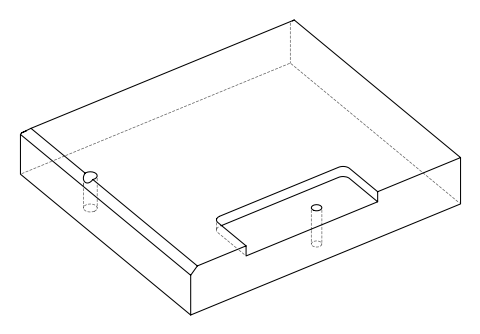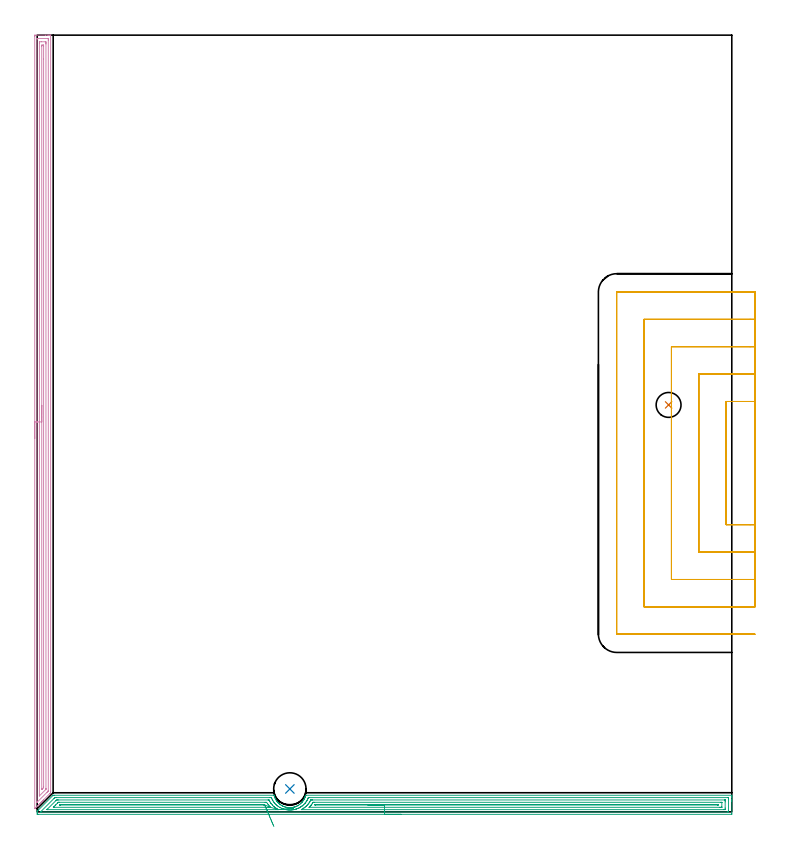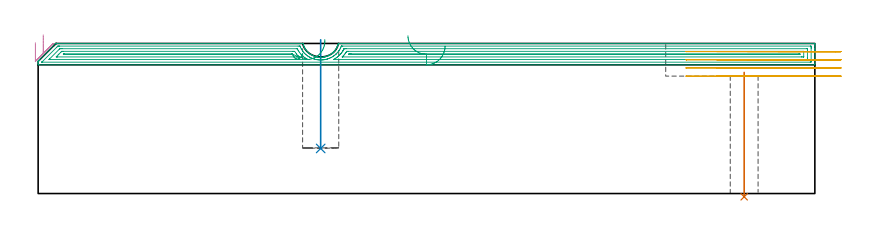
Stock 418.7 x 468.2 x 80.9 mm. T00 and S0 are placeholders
(PLAN: 5 operations, 3 tool changes, 50.9 min)
(1 INDEXABLE_INSERT_DRILL_THROUGH_HOLE_FROM_SOLID | STEP1HOLE | NXT0302_001 | 0.27 min | 14254 mm3)
(2 INDEXABLE_INSERT_DRILL_BLIND_HOLE_FROM_SOLID | STEP1POCKET | NXT0302_010 | 0.24 min | 16803 mm3)
(3 AREA_MILL | FG_CHAMFER_SURFACE | UGT0205_001 | 16.53 min | 27366 mm3)
(4 AREA_MILL_1 | FG_CHAMFER_SURFACE_1 | UGT0205_001 | 14.97 min | 21186 mm3)
(5 MILL_SLOT | SLOT_PARTIAL_RECTANGULAR | UGT0201_105 | Follow Part, ap 5.5, ae 75% | 18.91 min | 319034 mm3)
(TOOL NXT0302_001 | Index. Insert Drill 15mm [880-D1500L20-05] | D15 PA176 FL75 Z2)
(TOOL NXT0302_010 | Index. Insert Drill 19.5mm [880-D1950L25-05] | D19.5 PA176 FL98 Z2)
(TOOL UGT0205_001 | Chamfer Mill 20 x 3 x 45 deg. | D20 FL50 Z2)
(TOOL UGT0201_105 | End Mill 22 mm | D22 FL25 Z2)
(OP 1 INDEXABLE_INSERT_DRILL_THROUGH_HOLE_FROM_SOLID)
G17 G21 G94 G90
T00 M6
G54
G17 G0 G90 X380.6 Y245.3 S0 M3
G43 Z90.9 H1
G94 G81 G98 Z-1.762 F250. R65.3
G80
M5
M2
(OP 2 INDEXABLE_INSERT_DRILL_BLIND_HOLE_FROM_SOLID)
G17 G21 G94 G90
T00 M6
G54
G17 G0 G90 X152.3 Y13.8 S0 M3
G43 Z90.9 H1
G94 G81 G98 Z24.3 F250. R82.9
G80
M5
M2
(OP 3 AREA_MILL)
G17 G21 G94 G90
T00 M6
G54
G17 G0 G90 X219.35 Y-1.5 S1061 M3
G43 Z90.9 H0
Z79.4
G94 G1 X219.312 Z78.528 F250.
X219.198 Z77.664
X219.009 Z76.812
X218.747 Z75.98
X218.413 Z75.174
X218.01 Z74.4
X217.542 Z73.664
X217.01 Z72.972
X216.421 Z72.329
X215.778 Z71.74
X215.086 Z71.208
X214.35 Z70.74
X213.576 Z70.337
X212.77 Z70.003
X211.938 Z69.741
X211.086 Z69.552
X210.222 Z69.438
X209.35 Z69.4
X0.411 Y-1.499 Z69.401
X0.179 Y-1.497 Z69.403
X0.003 Y-1.491 Z69.405
X0. Y-1.394 Z69.503
Y-1.042 Z69.853
Y-0.337 Z70.563
Y0.326 Z71.225
X0.001 Y0.371 Z71.269
X0.01 Y0.399 Z71.296
X0.032 Y0.434 Z71.331
X0.179 Y0.58 Z71.478
X0.32 Y0.722 Z71.618
X0.46 Y0.861 Z71.758
X0.626 Y1.027 Z71.925
X0.761 Y1.163 Z72.059
X9.565 Y9.965 Z80.864
X9.586 Y9.983 Z80.883
X9.604 Y9.993 Z80.893
X10.458 Y10. Z80.9
X142.755
X142.766 Y9.994 Z80.893
X142.777 Y9.984 Z80.882
X142.788 Y9.95 Z80.849
X142.882 Y9.608 Z80.505
X142.989 Y9.258 Z80.157
X143.037 Y9.124 Z80.024
X143.147 Y8.817 Z79.717
X143.324 Y8.381 Z79.281
X143.495 Y8.009 Z78.909
X143.649 Y7.702 Z78.601
X143.678 Y7.642 Z78.542
X143.758 Y7.504 Z78.403
X144.028 Y7.062 Z77.961
X144.314 Y6.628 Z77.526
X144.439 Y6.455 Z77.352
X144.572 Y6.279 Z77.177
X145.018 Y5.751 Z76.649
X145.237 Y5.513 Z76.411
X145.323 Y5.426 Z76.323
X145.465 Y5.282 Z76.18
X145.735 Y5.037 Z75.934
X145.912 Y4.874 Z75.772
X146.132 Y4.69 Z75.589
X146.317 Y4.544 Z75.444
X146.359 Y4.511 Z75.411
X146.724 Y4.25 Z75.149
X147.101 Y3.997 Z74.896
X147.252 Y3.903 Z74.802
X147.716 Y3.647 Z74.547
X148.118 Y3.449 Z74.345
X148.146 Y3.435 Z74.332
X148.876 Y3.12 Z74.019
X149.005 Y3.074 Z73.974
X149.039 Y3.062 Z73.962
X149.485 Y2.921 Z73.821
X149.906 Y2.807 Z73.703
X149.933 Y2.799 Z73.696
X150.379 Y2.698 Z73.597
X150.826 Y2.619 Z73.517
X150.895 Y2.611 Z73.509
X151.273 Y2.562 Z73.459
X151.72 Y2.525 Z73.423
X151.947 Y2.52 Z73.407
X152.144 Y2.51 Z73.404
X152.167 Z73.403
X152.303 Y2.512
X152.398 Z73.405
X152.495 Y2.515 Z73.403
X152.588 Y2.516
X152.614 Z73.404
X153.026 Y2.535 Z73.433
X153.06 Y2.537 Z73.435
X153.507 Y2.584 Z73.477
X153.594 Y2.596 Z73.491
X153.675 Y2.607 Z73.505
X153.954 Y2.648 Z73.546
X154.375 Y2.731 Z73.627
X154.4 Y2.736 Z73.632
X154.633 Y2.791 Z73.691
X154.822 Y2.838 Z73.737
X154.848 Y2.844 Z73.743
X155.294 Y2.975 Z73.873
X155.393 Y3.008 Z73.906
X155.588 Y3.074 Z73.972
X155.716 Y3.119 Z74.014
X155.724 Y3.121 Z74.016
X156.187 Y3.312 Z74.208
X156.573 Y3.49 Z74.39
X156.637 Y3.52 Z74.42
X157.057 Y3.741 Z74.638
X157.081 Y3.753 Z74.651
X157.494 Y3.997 Z74.895
X157.974 Y4.317 Z75.215
X158.336 Y4.588 Z75.487
X158.689 Y4.874 Z75.772
X158.845 Y5.012 Z75.909
X158.868 Y5.033 Z75.929
X159.232 Y5.386 Z76.283
X159.584 Y5.751 Z76.649
X159.739 Y5.926 Z76.825
X159.761 Y5.951 Z76.85
X159.811 Y6.014 Z76.912
X160.029 Y6.285 Z77.185
X160.282 Y6.627 Z77.526
X160.655 Y7.185 Z78.082
X160.742 Y7.337 Z78.234
X160.839 Y7.505 Z78.403
X160.951 Y7.718 Z78.616
X161.068 Y7.94 Z78.839
X161.196 Y8.219 Z79.116
X161.229 Y8.288 Z79.188
X161.271 Y8.381 Z79.28
X161.323 Y8.509 Z79.408
X161.383 Y8.66 Z79.555
X161.527 Y9.013 Z79.912
X161.548 Y9.066 Z79.966
X161.575 Y9.149 Z80.048
X161.611 Y9.258 Z80.157
X161.646 Y9.38 Z80.277
X161.693 Y9.542 Z80.435
X161.764 Y9.785 Z80.68
X161.83 Y9.994 Z80.885
X161.833 Y9.997 Z80.888
X161.974 Y10. Z80.9
X418.521
X418.692 Y9.997 Z80.888
X418.694 Y9.993 Z80.884
X418.7 Y9.633 Z80.533
Y9.365 Z80.265
Y8.66 Z79.555
Y7.425 Z78.322
Y6.896 Z77.79
Y6.279 Z77.174
Y-1.042 Z69.856
X418.698 Y-1.308 Z69.589
X418.69 Y-1.492 Z69.406
X418.505 Y-1.499 Z69.399
X209.35 Y-1.5 Z69.4
Y-0.086 Z70.814
X2.338
X2.089 Y-0.083 Z70.817
X2.028 Y-0.08 Z70.82
X2.009 Y-0.078 Z70.822
X2.008 Y-0.074 Z70.826
X2.01 Y-0.051 Z70.849
X2.153 Y0.097 Z70.997
X2.303 Y0.252 Z71.152
X10.141 Y8.091 Z78.991
X10.458 Y8.407 Z79.307
X10.589 Y8.531 Z79.431
X10.641 Y8.579 Z79.479
X10.738 Y8.581 Z79.481
X10.943 Y8.584 Z79.484
X11.352 Y8.586 Z79.486
X11.427
X140.148
X140.967 Y8.584 Z79.484
X141.046 Y8.582 Z79.482
X141.16 Y8.575 Z79.475
X141.188 Y8.519 Z79.419
X141.195 Y8.502 Z79.402
X141.24 Y8.39 Z79.29
X141.509 Y7.778 Z78.678
X141.861 Y7.055 Z77.955
X141.954 Y6.896 Z77.796
X142.089 Y6.671 Z77.571
X142.523 Y6.014 Z76.914
X142.755 Y5.695 Z76.595
X143.222 Y5.132 Z76.032
X143.649 Y4.662 Z75.562
X144.077 Y4.25 Z75.15
X144.543 Y3.838 Z74.738
X145.158 Y3.368 Z74.268
X145.437 Y3.173 Z74.073
X146.021 Y2.791 Z73.691
X146.33 Y2.622 Z73.522
X146.59 Y2.486 Z73.386
X147.224 Y2.183 Z73.083
X147.777 Y1.941 Z72.841
X148.118 Y1.809 Z72.709
X148.18 Y1.787 Z72.687
X148.23 Y1.77 Z72.67
X148.763 Y1.604 Z72.504
X149.012 Y1.535 Z72.435
X149.108 Y1.51 Z72.41
X149.906 Y1.331 Z72.231
X150.244 Y1.271 Z72.171
X150.8 Y1.191 Z72.091
X151.266 Y1.144 Z72.044
X151.694 Y1.115 Z72.015
X152.205 Y1.1 Z72.
X152.588 Y1.102 Z72.002
X153.074 Y1.125 Z72.025
X153.482 Y1.157 Z72.057
X153.891 Y1.2 Z72.1
X154.375 Y1.272 Z72.172
X154.659 Y1.325 Z72.225
X155.269 Y1.457 Z72.357
X155.39 Y1.485 Z72.385
X155.838 Y1.604 Z72.504
X156.12 Y1.689 Z72.589
X156.163 Y1.703 Z72.603
X156.746 Y1.911 Z72.811
X157.057 Y2.04 Z72.94
X157.371 Y2.176 Z73.076
X157.951 Y2.45 Z73.35
X157.975 Y2.462 Z73.362
X158.021 Y2.486 Z73.386
X158.544 Y2.783 Z73.683
X158.845 Y2.962 Z73.862
X159.091 Y3.125 Z74.025
X159.449 Y3.368 Z74.268
X159.616 Y3.49 Z74.39
X159.739 Y3.583 Z74.483
X160.11 Y3.884 Z74.784
X160.532 Y4.25 Z75.15
X160.585 Y4.298 Z75.198
X160.633 Y4.344 Z75.244
X161.024 Y4.746 Z75.646
X161.391 Y5.132 Z76.032
X161.455 Y5.203 Z76.103
X161.527 Y5.288 Z76.188
X161.843 Y5.701 Z76.601
X162.073 Y6.014 Z76.914
X162.215 Y6.216 Z77.116
X162.421 Y6.521 Z77.421
X162.562 Y6.756 Z77.656
X162.64 Y6.896 Z77.796
X162.872 Y7.332 Z78.232
X163.09 Y7.778 Z78.678
X163.16 Y7.93 Z78.83
X163.314 Y8.288 Z79.188
X163.428 Y8.547 Z79.447
X163.447 Y8.579 Z79.479
X163.492 Y8.581 Z79.481
X163.594 Y8.583 Z79.483
X163.799 Y8.585 Z79.485
X164.208 Y8.586 Z79.486
X416.287 Y8.585 Z79.485
X416.363 Y8.584 Z79.484
X416.663 Y8.579 Z79.479
X416.69 Y8.481 Z79.381
X416.697 Y8.255 Z79.155
X416.699 Y7.778 Z78.678
X416.7 Y7.37 Z78.27
X416.699 Y0.722 Z71.622
X416.696 Y0.318 Z71.218
X416.686 Y-0.079 Z70.821
X416.287 Y-0.085 Z70.815
X416.211
X209.35 Y-0.086 Z70.814
Y1.328 Z72.228
X159.459 Y1.329 Z72.229
X159.206 Y1.332 Z72.232
X159.246 Y1.358 Z72.258
X159.404 Y1.451 Z72.351
X159.739 Y1.64 Z72.54
X160.266 Y1.966 Z72.866
X160.633 Y2.208 Z73.108
X160.798 Y2.323 Z73.223
X161.022 Y2.486 Z73.386
X161.306 Y2.704 Z73.604
X161.527 Y2.879 Z73.779
X161.792 Y3.106 Z74.006
X162.09 Y3.368 Z74.268
X162.26 Y3.527 Z74.427
X162.421 Y3.683 Z74.583
X162.701 Y3.973 Z74.873
X162.962 Y4.25 Z75.15
X163.127 Y4.435 Z75.335
X163.314 Y4.654 Z75.554
X163.525 Y4.924 Z75.824
X163.681 Y5.132 Z76.032
X163.9 Y5.436 Z76.336
X164.208 Y5.883 Z76.783
X164.26 Y5.963 Z76.863
X164.29 Y6.014 Z76.914
X164.58 Y6.529 Z77.429
X164.778 Y6.896 Z77.796
X164.891 Y7.105 Z78.005
X164.917 Y7.148 Z78.048
X164.933 Y7.165 Z78.065
X164.963 Y7.166 Z78.066
X165.102 Y7.169 Z78.069
X165.717 Y7.171 Z78.071
X165.996
X414.499
X414.592 Y7.17 Z78.07
X414.665 Y7.167 Z78.067
X414.682 Y7.165 Z78.065
X414.69 Y7.15 Z78.05
X414.693 Y7.094 Z77.994
X414.698 Y6.896 Z77.796
X414.7 Y6.698 Z77.598
Y6.014 Z76.914
Y2.288 Z73.188
X414.698 Y1.604 Z72.504
X414.696 Y1.41 Z72.31
X414.691 Y1.345 Z72.245
X414.637 Y1.335 Z72.235
X414.499 Y1.334 Z72.234
X413.884 Y1.329 Z72.229
X209.35 Y1.328 Z72.228
Y2.743 Z73.643
X164.208
X163.946 Y2.745 Z73.645
X163.944 Y2.747 Z73.647
X163.943 Y2.748 Z73.648
X163.952 Y2.76 Z73.66
X164.208 Y3.021 Z73.921
X164.379 Y3.199 Z74.099
X164.536 Y3.368 Z74.268
X164.803 Y3.663 Z74.563
X165.102 Y4.015 Z74.915
X165.206 Y4.147 Z75.047
X165.284 Y4.25 Z75.15
X165.583 Y4.658 Z75.558
X165.918 Y5.132 Z76.032
X165.95 Y5.178 Z76.078
X165.996 Y5.248 Z76.148
X166.292 Y5.722 Z76.622
X166.309 Y5.745 Z76.645
X166.337 Y5.75 Z76.65
X166.415 Y5.753 Z76.653
X166.573 Y5.756 Z76.656
X166.89 Y5.757 Z76.657
X167.15
X412.078
X412.564 Y5.753 Z76.653
X412.675 Y5.75 Z76.65
X412.69 Y5.749 Z76.649
X412.693 Y5.728 Z76.628
X412.697 Y5.675 Z76.575
X412.699 Y5.569 Z76.469
Y2.932 Z73.832
X412.696 Y2.824 Z73.724
X412.692 Y2.77 Z73.67
X412.689 Y2.75 Z73.65
X412.661 Y2.748 Z73.648
X412.449 Y2.745 Z73.645
X411.817 Y2.743 Z73.643
X411.557
X209.35
Y4.157 Z75.057
X167.69 Y4.158 Z75.058
X167.501 Y4.162 Z75.062
X167.486 Y4.164 Z75.064
X167.485 Y4.165 Z75.065
X167.494 Y4.183 Z75.083
X167.512 Y4.211 Z75.111
X167.54 Y4.25 Z75.15
X167.606 Y4.334 Z75.234
X167.694 Y4.339 Z75.239
X167.784 Y4.341 Z75.241
X168.584 Y4.343 Z75.243
X168.678
X410.124 Y4.342 Z75.242
X410.312 Y4.341 Z75.241
X410.68 Y4.336 Z75.236
X410.69 Y4.25 Z75.15
Y4.174 Z75.074
X410.406 Y4.164 Z75.064
X410.218 Y4.159 Z75.059
X410.123 Y4.157 Z75.057
X209.35
X208.478 Z75.095
X207.614 Z75.209
X206.762 Z75.398
X205.93 Z75.66
X205.124 Z75.994
X204.35 Z76.397
X203.614 Z76.865
X202.922 Z77.396
X202.279 Z77.986
X201.69 Z78.629
X201.158 Z79.321
X200.69 Z80.057
X200.287 Z80.831
X199.953 Z81.637
X199.691 Z82.469
X199.502 Z83.32
X199.388 Z84.185
X199.35 Z85.057
G0 Z90.9
X154.516 Y2.081
Z83.014
G1 X154.548 Y2.084 Z82.142
X154.504 Y2.08 Z81.271
X154.385 Y2.071 Z80.407
X154.191 Y2.055 Z79.556
X153.923 Y2.034 Z78.726
X153.585 Y2.006 Z77.922
X153.178 Y1.973 Z77.151
X152.706 Y1.935 Z76.419
X152.172 Y1.892 Z75.73
X151.58 Y1.844 Z75.091
X150.935 Y1.792 Z74.506
X150.242 Y1.736 Z73.98
X149.505 Y1.676 Z73.516
X148.731 Y1.614 Z73.119
X147.925 Y1.549 Z72.791
X147.094 Y1.482 Z72.534
X146.244 Y1.413 Z72.351
X145.381 Y1.343 Z72.243
X145.287 Y1.335 Z72.235
X145.101 Y1.332 Z72.232
X144.821 Y1.329 Z72.229
X6.268
X6.094 Y1.33 Z72.23
X5.989 Y1.332 Z72.232
X5.859 Y1.335 Z72.235
X5.93 Y1.42 Z72.32
X5.989 Y1.488 Z72.388
X6.047 Y1.547 Z72.447
X6.103 Y1.604 Z72.504
X11.374 Y6.874 Z77.774
X11.397 Y6.896 Z77.796
X11.692 Y7.164 Z78.064
X11.97 Y7.169 Z78.069
X12.246 Y7.17 Z78.07
X12.861 Y7.171 Z78.071
X139.179
X139.459 Y7.169 Z78.069
X139.644 Y7.166 Z78.066
X139.671 Y7.164 Z78.064
X139.68 Y7.155 Z78.055
X139.698 Y7.129 Z78.029
X140.073 Y6.417 Z77.317
X140.324 Y6.014 Z76.914
X140.747 Y5.349 Z76.249
X140.907 Y5.132 Z76.032
X140.967 Y5.053 Z75.953
X141.646 Y4.25 Z75.15
X141.861 Y4.013 Z74.913
X142.514 Y3.368 Z74.268
X142.755 Y3.153 Z74.053
X143.12 Y2.843 Z73.743
X143.576 Y2.486 Z73.386
X143.649 Y2.431 Z73.331
X143.858 Y2.279 Z73.179
X144.543 Y1.837 Z72.737
X144.928 Y1.604 Z72.504
X145.381 Y1.343 Z72.243
X140.654 Y2.75 Z73.65
X140.558 Y2.748 Z73.648
X140.073 Y2.744 Z73.644
X139.813 Y2.743 Z73.643
X139.179
X10.458
X10.196 Y2.745 Z73.645
X9.904 Y2.75 Z73.65
X9.716 Y2.756 Z73.656
X9.847 Y2.893 Z73.793
X9.944 Y2.993 Z73.893
X10.831 Y3.882 Z74.782
X11.198 Y4.25 Z75.15
X12.246 Y5.298 Z76.198
X12.609 Y5.656 Z76.556
X12.688 Y5.731 Z76.631
X12.71 Y5.75 Z76.65
X12.745 Y5.752 Z76.652
X12.823 Y5.754 Z76.654
X13.14 Y5.757 Z76.657
X13.4
X137.391
X137.653 Y5.756 Z76.656
X138.285 Y5.75 Z76.65
X138.697 Y5.132 Z76.032
X139.179 Y4.425 Z75.325
X139.318 Y4.25 Z75.15
X139.937 Y3.502 Z74.402
X140.059 Y3.368 Z74.268
X140.073 Y3.353 Z74.253
X140.654 Y2.75 Z73.65
X137.116 Y4.167 Z75.067
X137.1 Y4.164 Z75.064
X137.001 Y4.16 Z75.06
X136.875 Y4.158 Z75.058
X136.686 Y4.157 Z75.057
X136.592
X13.94 Y4.158 Z75.058
X13.751 Y4.16 Z75.06
X13.626 Y4.164 Z75.064
X13.577 Y4.169 Z75.069
X13.59 Y4.184 Z75.084
X13.652 Y4.25 Z75.15
X13.73 Y4.323 Z75.223
X13.744 Y4.334 Z75.234
X13.783 Y4.338 Z75.238
X13.845 Y4.341 Z75.241
X13.94 Y4.343 Z75.243
X14.034
X136.592
X136.781 Y4.341 Z75.241
X136.906 Y4.339 Z75.239
X136.999 Y4.336 Z75.236
X137.012 Y4.32 Z75.22
X137.064 Y4.25 Z75.15
X137.114 Y4.172 Z75.072
X137.116 Y4.167 Z75.067
X137.378 Y3.554 Z74.505
X137.658 Y2.897 Z74.004
X137.955 Y2.203 Z73.566
X138.265 Y1.477 Z73.196
X138.586 Y0.723 Z72.896
X138.917 Y-0.052 Z72.669
X139.254 Y-0.842 Z72.516
X139.595 Y-1.641 Z72.438
X139.937 Y-2.443 Z72.436
X140.278 Y-3.243 Z72.511
X140.616 Y-4.033 Z72.661
X140.947 Y-4.808 Z72.885
X141.269 Y-5.563 Z73.182
X141.579 Y-6.291 Z73.549
X141.876 Y-6.986 Z73.984
X142.157 Y-7.645 Z74.483
X142.42 Y-8.26 Z75.042
X142.662 Y-8.829 Z75.658
G0 Z90.9
M5
M2
(OP 4 AREA_MILL_1)
G17 G21 G94 G90
T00 M6
G54
G17 G0 G90 X-1.5 Y225.05 S1061 M3
G43 Z90.9 H0
Z81.3
G94 G1 Y225.088 Z80.428 F250.
Y225.202 Z79.563
Y225.391 Z78.712
Y225.653 Z77.88
Y225.987 Z77.074
Y226.39 Z76.3
Y226.858 Z75.564
Y227.39 Z74.872
Y227.979 Z74.229
Y228.622 Z73.64
Y229.314 Z73.108
Y230.05 Z72.64
Y230.824 Z72.237
Y231.63 Z71.903
Y232.462 Z71.641
Y233.314 Z71.452
Y234.178 Z71.338
Y235.05 Z71.3
Y467.569
X-1.495 Y468.052 Z71.303
X-1.492 Y468.19 Z71.306
X-1.35 Y468.2 Z71.447
X5.057 Z77.851
X6.452 Z79.248
X6.813 Z79.608
X7.537 Z80.337
X7.764 Z80.563
X7.934 Y468.197 Z80.727
X8.097 Y468.19 Z80.889
X8.1 Y468.016 Z80.9
Y12.369
X8.097 Y11.903 Z80.897
X8.093 Y11.499 Z80.893
X8.072 Y11.474 Z80.872
X7.692 Y11.091 Z80.491
X3.739 Y7.137 Z76.535
X3.604 Y7.003 Z76.402
X3.438 Y6.837 Z76.236
X3.3 Y6.698 Z76.096
X3.157 Y6.556 Z75.955
X3.007 Y6.405 Z75.804
X2.861 Y6.258 Z75.656
X2.71 Y6.109 Z75.507
X2.575 Y5.974 Z75.373
X2.422 Y5.819 Z75.217
X2.262 Y5.661 Z75.06
X2.144 Y5.542 Z74.941
X1.982 Y5.38 Z74.777
X1.815 Y5.214 Z74.613
X1.543 Y4.942 Z74.341
X1.369 Y4.767 Z74.165
X0.799 Y4.199 Z73.598
X0.079 Y3.479 Z72.879
X-0.868 Y2.531 Z71.931
X-1.092 Y2.308 Z71.708
X-1.316 Y2.084 Z71.484
X-1.493 Y1.919 Z71.307
X-1.5 Y2.084 Z71.3
Y235.05
X-0.086 Z72.714
Y465.78
X-0.084 Y466.162 Z72.716
X-0.082 Y466.184 Z72.718
X-0.08 Y466.189 Z72.72
X-0.068 Y466.192 Z72.732
X0.005 Y466.197 Z72.805
X0.115 Y466.199 Z72.915
X0.252 Y466.2 Z73.052
X6.401 Z79.201
X6.606 Y466.197 Z79.406
X6.642 Y466.195 Z79.442
X6.675 Y466.191 Z79.475
X6.679 Y466.145 Z79.479
X6.684 Y465.912 Z79.484
X6.685 Y465.78 Z79.485
X6.686 Y465.016 Z79.486
X6.685 Y12.881 Z79.485
X6.684 Y12.69 Z79.484
X6.681 Y12.595 Z79.481
X6.679 Y12.551 Z79.479
X6.662 Y12.523 Z79.462
X6.516 Y12.369 Z79.316
X6.224 Y12.074 Z79.024
X5.935 Y11.784 Z78.735
X0.02 Y5.87 Z72.82
X-0.07 Y5.782 Z72.73
X-0.08 Y5.774 Z72.72
X-0.081 Y5.775 Z72.719
X-0.083 Y5.782 Z72.717
X-0.085 Y5.847 Z72.715
X-0.086 Y5.978 Z72.714
Y6.109
Y235.05
X1.328 Z74.128
X1.329 Y463.097 Z74.129
X1.33 Y463.314 Z74.13
X1.335 Y463.991 Z74.135
X1.345 Y464.193 Z74.145
X2.422 Y464.2 Z75.222
X4.853 Y464.199 Z77.653
X5.057 Y464.195 Z77.857
X5.255 Y464.19 Z78.055
X5.264 Y463.991 Z78.064
X5.268 Y463.776 Z78.068
X5.271 Y463.097 Z78.071
Y462.879
Y14.157
X5.27 Y13.94 Z78.07
X5.267 Y13.72 Z78.067
X5.265 Y13.579 Z78.065
X5.211 Y13.521 Z78.011
X5.057 Y13.357 Z77.857
X1.466 Y9.765 Z74.266
X1.385 Y9.686 Z74.185
X1.36 Y9.668 Z74.16
X1.335 Y9.651 Z74.135
X1.332 Y9.686 Z74.132
X1.33 Y9.724 Z74.13
X1.329 Y9.904 Z74.129
X1.328 Y235.05 Z74.128
X2.743 Z75.543
Y461.309
X2.746 Y461.872 Z75.546
X2.75 Y462.064 Z75.55
X2.759 Y462.19 Z75.559
X2.862 Y462.193 Z75.662
X3.3 Y462.2 Z76.1
X3.737 Y462.193 Z76.537
X3.841 Y462.19 Z76.641
X3.85 Y462.125 Z76.65
X3.852 Y462.05 Z76.652
X3.856 Y461.636 Z76.656
X3.857 Y453.791 Z76.657
Y15.379
X3.856 Y15.052 Z76.656
X3.853 Y14.768 Z76.653
X3.85 Y14.63 Z76.65
X3.791 Y14.551 Z76.591
X3.408 Y14.157 Z76.208
X3.354 Y14.102 Z76.154
X2.838 Y13.587 Z75.638
X2.794 Y13.546 Z75.594
X2.762 Y13.518 Z75.562
X2.75 Y13.51 Z75.55
X2.749 Y13.528 Z75.549
X2.745 Y13.645 Z75.545
X2.743 Y13.83 Z75.543
Y235.05
Y235.922 Z75.581
Y236.786 Z75.695
Y237.638 Z75.883
Y238.47 Z76.146
Y239.276 Z76.48
Y240.05 Z76.882
Y240.786 Z77.351
Y241.478 Z77.882
Y242.121 Z78.472
Y242.71 Z79.115
Y243.242 Z79.807
Y243.71 Z80.543
Y244.113 Z81.316
Y244.447 Z82.122
Y244.709 Z82.954
Y244.898 Z83.806
Y245.012 Z84.671
Y245.05 Z85.543
G0 Z90.9
M5
M2
(OP 5 MILL_SLOT)
G17 G21 G94 G90
T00 M6
G54
G17 G0 G90 X432.7 Y247.4 S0 M3
G43 Z90.9 H0
Z76.5
G94 G1 X429.7 F250.
X415.3 F500.
Y173.1
X429.7
X432.7 F250.
Y263.9
X429.7
X398.8 F500.
Y156.6
X429.7
X432.7 F250.
Y280.4
X429.7
X382.3 F500.
Y140.1
X429.7
X432.7 F250.
Y296.9
X429.7
X365.8 F500.
Y123.6
X429.7
X432.7 F250.
Y313.4
X429.7
X349.4 F500.
X349.345 Y313.395
X349.305 Y313.355
X349.3 Y313.3
Y107.2
X349.305 Y107.145
X349.345 Y107.105
X349.4 Y107.1
X429.7
X432.7 F250.
G0 Y247.4 Z72.1
G1 X429.7
X415.3 F500.
Y173.1
X429.7
X432.7 F250.
Y263.9
X429.7
X398.8 F500.
Y156.6
X429.7
X432.7 F250.
Y280.4
X429.7
X382.3 F500.
Y140.1
X429.7
X432.7 F250.
Y296.9
X429.7
X365.8 F500.
Y123.6
X429.7
X432.7 F250.
Y313.4
X429.7
X349.4 F500.
X349.345 Y313.395
X349.305 Y313.355
X349.3 Y313.3
Y107.2
X349.305 Y107.145
X349.345 Y107.105
X349.4 Y107.1
X429.7
X432.7 F250.
G0 Y247.4 Z67.7
G1 X429.7
X415.3 F500.
Y173.1
X429.7
X432.7 F250.
Y263.9
X429.7
X398.8 F500.
Y156.6
X429.7
X432.7 F250.
Y280.4
X429.7
X382.3 F500.
Y140.1
X429.7
X432.7 F250.
Y296.9
X429.7
X365.8 F500.
Y123.6
X429.7
X432.7 F250.
Y313.4
X429.7
X349.4 F500.
X349.345 Y313.395
X349.305 Y313.355
X349.3 Y313.3
Y107.2
X349.305 Y107.145
X349.345 Y107.105
X349.4 Y107.1
X429.7
X432.7 F250.
G0 Y247.4 Z63.3
G1 X429.7
X415.3 F500.
Y173.1
X429.7
X432.7 F250.
Y263.9
X429.7
X398.8 F500.
Y156.6
X429.7
X432.7 F250.
Y280.4
X429.7
X382.3 F500.
Y140.1
X429.7
X432.7 F250.
Y296.9
X429.7
X365.8 F500.
Y123.6
X429.7
X432.7 F250.
Y313.4
X429.7
X349.4 F500.
X349.345 Y313.395
X349.305 Y313.355
X349.3 Y313.3
Y107.2
X349.305 Y107.145
X349.345 Y107.105
X349.4 Y107.1
X429.7
X432.7 F250.
G0 Z90.9
M5
M2
